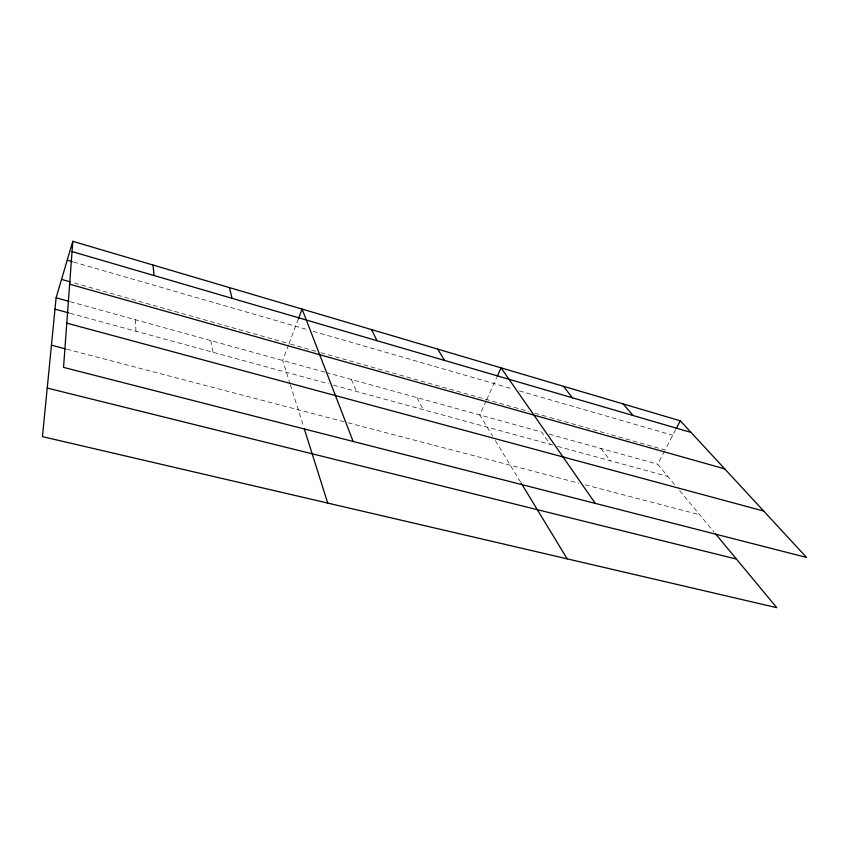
<?xml version="1.0" encoding="UTF-8"?>
<svg xmlns="http://www.w3.org/2000/svg" width="849" height="849" viewBox="0 0 849 849"><rect width="100%" height="100%" fill="white"/><g stroke="black" fill="none" stroke-linecap="round" stroke-linejoin="round"><path stroke-width="0.64" stroke-dasharray="4.25 3.18" d="M288.575 344.896L282.696 360.464L289.987 383.557M298.392 318.874L289.021 343.696L71.645 282.25M486.201 400.77L479.781 414.97L492.611 436.089M486.732 399.592L496.697 377.529M674.573 484.514L657.688 464.17L664.512 451.095M675.666 429.7L665.075 450.002L609.455 434.285M66.742 349.183L346.848 422.473M348.132 422.802L578.944 483.187M585.248 484.843L699.693 514.781M70.18 313.292L328.446 383.79M333.53 385.181L552.593 444.982M557.602 446.351L667.876 476.448M70.159 301.692L324.658 372.074M325.931 372.424L541.673 432.088L550.088 444.292M549.239 434.179L657.688 464.17M290.305 344.057L315.817 351.274M320.922 352.717L528.524 411.404M534.859 413.198L548.794 417.135M550.056 417.496L608.181 433.924M73.555 262.033L308.198 329.868M313.217 331.322L513.019 389.075M519.376 390.911L672.769 435.261M679.593 490.573L713.892 531.899M600.922 448.474L610.261 460.72M495.338 440.567L520.448 481.903M416.997 397.608L423.28 409.674M351.369 379.461L356.442 391.431M290.379 384.799L303.422 426.113M210.754 340.566L213.035 352.282M135.309 319.702L135.978 331.248"/><path stroke-width="1.27" d="M72.791 241.328L63.548 367.394L806.55 557.422L680.304 420.807L72.791 241.328L56.108 297.797L42.45 436.63L776.782 607.672L715.569 533.915M298.392 318.874L302.095 309.078L353.142 441.459M497.249 376.319L501.069 367.861L595.298 503.393M676.25 428.586L680.304 420.807M47.226 388.057L736.465 559.088M51.449 345.182L65.469 348.854M66.795 323.14L763.718 511.066M54.994 309.142L68.918 312.941M56.108 297.797L68.886 301.331M61.542 279.395L70.382 281.889M69.639 284.213L724.738 468.881M67.22 260.197L72.292 261.662M72.038 251.58L691.075 432.459M623.155 403.922L633.067 415.511M563.471 386.295L572.438 397.799M521.116 483.007L567.196 558.854M437.734 349.151L444.547 360.422M371.48 329.571L377.062 340.704M304.218 428.628L327.725 503.075M229.357 287.588L232.085 298.349M153.011 265.026L154.094 275.554"/></g></svg>
